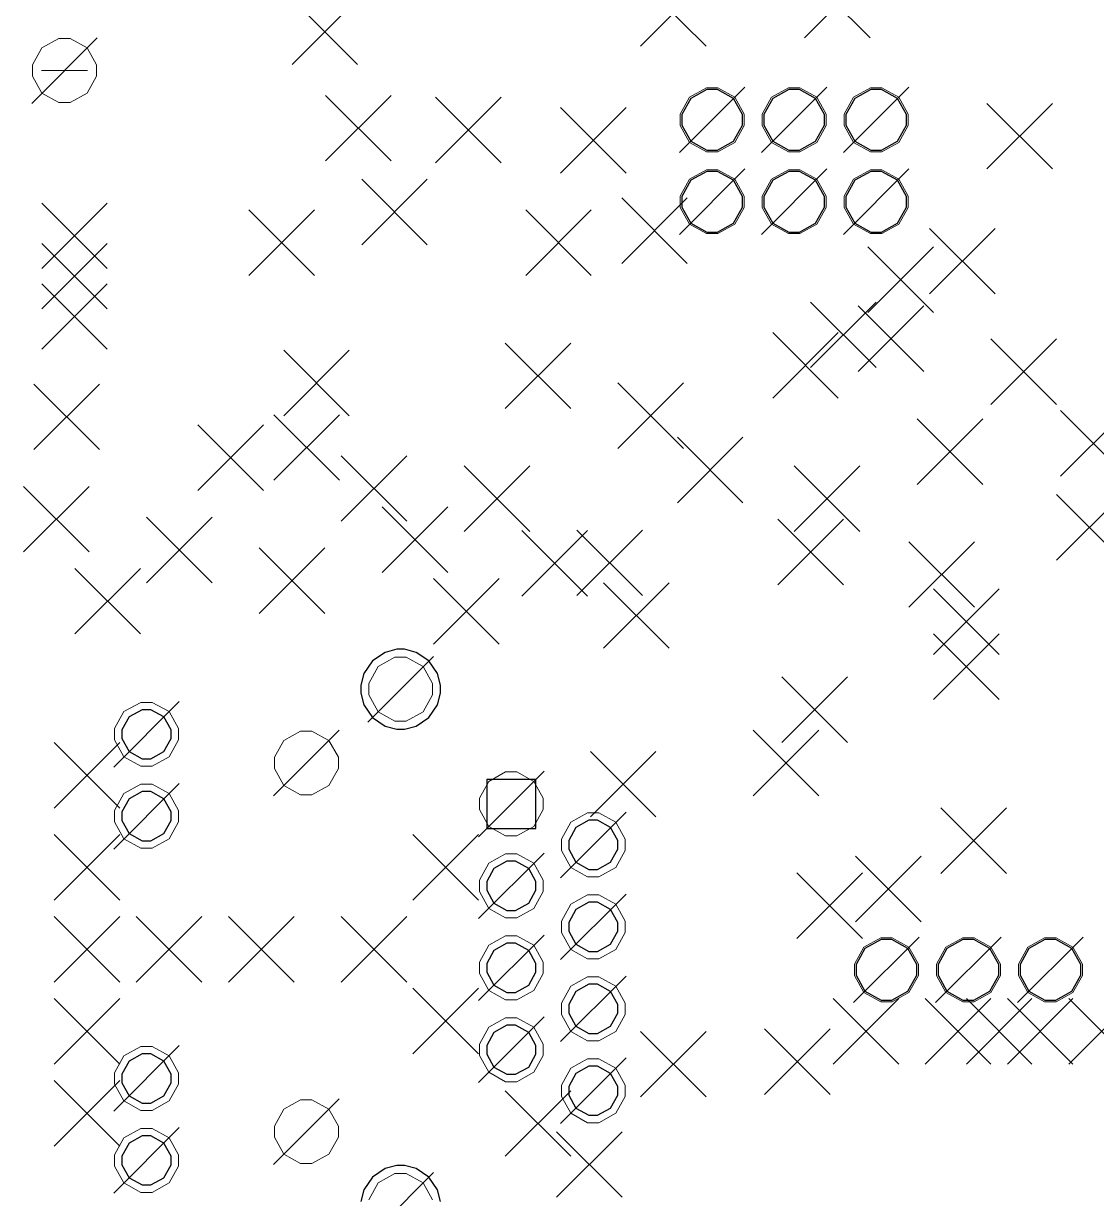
# Model space of a CAD drawing. Header units: millimetres. Extents: x 6 to 132, y 8 to 109.
# Drawn here: x 6.58 to 39.82, y 36.3 to 72.73 of the extents above; entities that cross this region are included whole.
import ezdxf

# ---------------------------------------------------------------- set-up
doc = ezdxf.new("R2010")
doc.units = ezdxf.units.MM
doc.layers.add('SLD-0', color=7, linetype='Continuous')

msp = doc.modelspace()

# ---------------------------------------------------------------- linework, layer by layer
at = {"layer": 'SLD-0', "color": 7, "lineweight": 0}
for p, q in [((30.772, 74.313), (32.803, 72.281)), ((30.772, 72.281), (32.803, 74.313)), ((25.691, 74.059), (27.723, 72.027)), ((25.691, 72.027), (27.723, 74.059)), ((14.897, 73.488), (16.928, 71.456)), ((14.897, 71.456), (16.928, 73.488)), ((6.831, 70.25), (8.864, 72.281)), ((7.672, 72.256), (7.146, 71.967)), ((7.848, 72.256), (7.672, 72.256)), ((8.023, 72.256), (7.848, 72.256)), ((8.548, 71.967), (8.023, 72.256)), ((7.146, 71.967), (6.857, 71.442)), ((8.839, 71.442), (8.548, 71.967)), ((6.857, 71.442), (6.857, 71.265)), ((8.839, 71.265), (8.839, 71.442)), ((6.857, 71.265), (6.857, 71.09)), ((6.857, 71.09), (7.146, 70.565)), ((7.137, 71.265), (8.559, 71.265)), ((8.548, 70.565), (8.839, 71.09)), ((8.839, 71.09), (8.839, 71.265)), ((26.898, 68.726), (28.929, 70.757)), ((27.737, 70.732), (27.212, 70.443)), ((27.914, 70.732), (27.737, 70.732)), ((28.089, 70.732), (27.914, 70.732)), ((28.614, 70.443), (28.089, 70.732)), ((29.438, 68.726), (31.47, 70.757)), ((30.277, 70.732), (29.752, 70.443)), ((30.453, 70.732), (30.277, 70.732)), ((30.628, 70.732), (30.453, 70.732)), ((31.153, 70.443), (30.628, 70.732)), ((31.977, 68.726), (34.01, 70.757)), ((32.818, 70.732), (32.293, 70.443)), ((32.993, 70.732), (32.818, 70.732)), ((33.168, 70.732), (32.993, 70.732)), ((33.693, 70.443), (33.168, 70.732)), ((7.146, 70.565), (7.672, 70.274)), ((8.023, 70.274), (8.548, 70.565)), ((15.937, 70.496), (17.97, 68.465)), ((15.937, 68.465), (17.97, 70.496)), ((19.341, 70.44), (21.373, 68.407)), ((19.341, 68.407), (21.373, 70.44)), ((27.212, 70.443), (26.923, 69.917)), ((28.904, 69.917), (28.614, 70.443)), ((29.752, 70.443), (29.462, 69.917)), ((31.444, 69.917), (31.153, 70.443)), ((32.293, 70.443), (32.003, 69.917)), ((33.984, 69.917), (33.693, 70.443)), ((7.672, 70.274), (7.848, 70.274)), ((7.848, 70.274), (8.023, 70.274)), ((23.214, 70.122), (25.247, 68.09)), ((23.214, 68.09), (25.247, 70.122)), ((36.423, 70.25), (38.454, 68.217)), ((36.423, 68.217), (38.454, 70.25)), ((26.923, 69.917), (26.923, 69.741)), ((26.923, 69.741), (26.923, 69.566)), ((28.904, 69.741), (28.904, 69.917)), ((28.904, 69.566), (28.904, 69.741)), ((29.462, 69.917), (29.462, 69.741)), ((29.462, 69.741), (29.462, 69.566)), ((31.444, 69.741), (31.444, 69.917)), ((31.444, 69.566), (31.444, 69.741)), ((32.003, 69.917), (32.003, 69.741)), ((32.003, 69.741), (32.003, 69.566)), ((33.984, 69.741), (33.984, 69.917)), ((33.984, 69.566), (33.984, 69.741)), ((26.923, 69.566), (27.212, 69.041)), ((28.614, 69.041), (28.904, 69.566)), ((29.462, 69.566), (29.752, 69.041)), ((31.153, 69.041), (31.444, 69.566)), ((32.003, 69.566), (32.293, 69.041)), ((33.693, 69.041), (33.984, 69.566)), ((27.212, 69.041), (27.737, 68.75)), ((28.089, 68.75), (28.614, 69.041)), ((29.752, 69.041), (30.277, 68.75)), ((30.628, 68.75), (31.153, 69.041)), ((32.293, 69.041), (32.818, 68.75)), ((33.168, 68.75), (33.693, 69.041)), ((27.737, 68.75), (27.914, 68.75)), ((27.914, 68.75), (28.089, 68.75)), ((30.277, 68.75), (30.453, 68.75)), ((30.453, 68.75), (30.628, 68.75)), ((32.818, 68.75), (32.993, 68.75)), ((32.993, 68.75), (33.168, 68.75)), ((26.898, 66.184), (28.929, 68.217)), ((27.737, 68.192), (27.212, 67.903)), ((27.914, 68.192), (27.737, 68.192)), ((28.089, 68.192), (27.914, 68.192)), ((28.614, 67.903), (28.089, 68.192)), ((29.438, 66.184), (31.47, 68.217)), ((30.277, 68.192), (29.752, 67.903)), ((30.453, 68.192), (30.277, 68.192)), ((30.628, 68.192), (30.453, 68.192)), ((31.153, 67.903), (30.628, 68.192)), ((31.977, 66.184), (34.01, 68.217)), ((32.818, 68.192), (32.293, 67.903)), ((32.993, 68.192), (32.818, 68.192)), ((33.168, 68.192), (32.993, 68.192)), ((33.693, 67.903), (33.168, 68.192)), ((17.055, 67.9), (19.087, 65.868)), ((17.055, 65.868), (19.087, 67.9)), ((27.212, 67.903), (26.923, 67.378)), ((28.904, 67.378), (28.614, 67.903)), ((29.752, 67.903), (29.462, 67.378)), ((31.444, 67.378), (31.153, 67.903)), ((32.293, 67.903), (32.003, 67.378)), ((33.984, 67.378), (33.693, 67.903)), ((7.14, 67.16), (9.171, 65.127)), ((7.14, 65.127), (9.171, 67.16)), ((25.112, 67.32), (27.143, 65.287)), ((25.112, 65.287), (27.143, 67.32)), ((26.923, 67.378), (26.923, 67.201)), ((26.923, 67.201), (26.923, 67.026)), ((26.923, 67.026), (27.212, 66.502)), ((28.614, 66.502), (28.904, 67.026)), ((28.904, 67.201), (28.904, 67.378)), ((28.904, 67.026), (28.904, 67.201)), ((29.462, 67.378), (29.462, 67.201)), ((29.462, 67.201), (29.462, 67.026)), ((29.462, 67.026), (29.752, 66.502)), ((31.153, 66.502), (31.444, 67.026)), ((31.444, 67.201), (31.444, 67.378)), ((31.444, 67.026), (31.444, 67.201)), ((32.003, 67.378), (32.003, 67.201)), ((32.003, 67.201), (32.003, 67.026)), ((32.003, 67.026), (32.293, 66.502)), ((33.693, 66.502), (33.984, 67.026)), ((33.984, 67.201), (33.984, 67.378)), ((33.984, 67.026), (33.984, 67.201)), ((13.563, 66.947), (15.595, 64.915)), ((13.563, 64.915), (15.595, 66.947)), ((22.135, 66.947), (24.167, 64.915)), ((22.135, 64.915), (24.167, 66.947)), ((27.212, 66.502), (27.737, 66.211)), ((28.089, 66.211), (28.614, 66.502)), ((29.752, 66.502), (30.277, 66.211)), ((30.628, 66.211), (31.153, 66.502)), ((32.293, 66.502), (32.818, 66.211)), ((33.168, 66.211), (33.693, 66.502)), ((34.645, 66.376), (36.677, 64.344)), ((34.645, 64.344), (36.677, 66.376)), ((27.737, 66.211), (27.914, 66.211)), ((27.914, 66.211), (28.089, 66.211)), ((30.277, 66.211), (30.453, 66.211)), ((30.453, 66.211), (30.628, 66.211)), ((32.818, 66.211), (32.993, 66.211)), ((32.993, 66.211), (33.168, 66.211)), ((7.14, 65.91), (9.171, 63.877)), ((7.14, 63.877), (9.171, 65.91)), ((32.739, 65.804), (34.772, 63.772)), ((32.739, 63.772), (34.772, 65.804)), ((7.14, 64.66), (9.171, 62.628)), ((7.14, 62.628), (9.171, 64.66)), ((30.962, 64.09), (32.993, 62.057)), ((30.962, 62.057), (32.993, 64.09)), ((32.434, 63.974), (34.466, 61.943)), ((32.434, 61.943), (34.466, 63.974)), ((29.788, 63.147), (31.82, 61.114)), ((29.788, 61.114), (31.82, 63.147)), ((21.5, 62.819), (23.533, 60.788)), ((21.5, 60.788), (23.533, 62.819)), ((36.55, 62.946), (38.581, 60.915)), ((36.55, 60.915), (38.581, 62.946)), ((14.638, 62.597), (16.67, 60.565)), ((14.638, 60.565), (16.67, 62.597)), ((24.992, 61.586), (27.025, 59.554)), ((24.992, 59.554), (27.025, 61.586)), ((6.896, 61.55), (8.927, 59.518)), ((6.896, 59.518), (8.927, 61.55)), ((14.337, 60.597), (16.37, 58.565)), ((14.337, 58.565), (16.37, 60.597)), ((34.264, 60.47), (36.296, 58.438)), ((34.264, 58.438), (36.296, 60.47)), ((38.709, 60.725), (40.74, 58.692)), ((38.709, 58.692), (40.74, 60.725)), ((11.975, 60.28), (14.008, 58.247)), ((11.975, 58.247), (14.008, 60.28)), ((26.835, 59.898), (28.866, 57.867)), ((26.835, 57.867), (28.866, 59.898)), ((16.421, 59.327), (18.452, 57.295)), ((16.421, 57.295), (18.452, 59.327)), ((20.23, 59.009), (22.262, 56.978)), ((20.23, 56.978), (22.262, 59.009)), ((30.453, 59.009), (32.486, 56.978)), ((30.453, 56.978), (32.486, 59.009)), ((6.577, 58.375), (8.61, 56.343)), ((6.577, 56.343), (8.61, 58.375)), ((38.581, 58.12), (40.614, 56.089)), ((38.581, 56.089), (40.614, 58.12)), ((17.69, 57.74), (19.722, 55.707)), ((17.69, 55.707), (19.722, 57.74)), ((10.388, 57.422), (12.42, 55.39)), ((10.388, 55.39), (12.42, 57.422)), ((29.946, 57.358), (31.977, 55.327)), ((29.946, 55.327), (31.977, 57.358)), ((22.014, 57.008), (24.047, 54.977)), ((22.014, 54.977), (24.047, 57.008)), ((23.72, 57.022), (25.753, 54.991)), ((23.72, 54.991), (25.753, 57.022)), ((13.88, 56.469), (15.912, 54.438)), ((13.88, 54.438), (15.912, 56.469)), ((34.01, 56.659), (36.041, 54.628)), ((34.01, 54.628), (36.041, 56.659)), ((8.165, 55.834), (10.197, 53.803)), ((8.165, 53.803), (10.197, 55.834)), ((19.277, 55.517), (21.31, 53.484)), ((19.277, 53.484), (21.31, 55.517)), ((24.548, 55.39), (26.58, 53.358)), ((24.548, 53.358), (26.58, 55.39)), ((34.772, 55.2), (36.803, 53.168)), ((34.772, 53.168), (36.803, 55.2)), ((34.772, 53.803), (36.803, 51.77)), ((34.772, 51.77), (36.803, 53.803)), ((17.246, 51.072), (19.277, 53.104)), ((18.085, 53.078), (17.56, 52.789)), ((18.262, 53.078), (18.085, 53.078)), ((18.437, 53.078), (18.262, 53.078)), ((18.962, 52.789), (18.437, 53.078)), ((17.56, 52.789), (17.271, 52.263)), ((19.253, 52.263), (18.962, 52.789)), ((30.073, 52.469), (32.104, 50.438)), ((30.073, 50.438), (32.104, 52.469)), ((17.271, 52.263), (17.271, 52.088)), ((17.271, 52.088), (17.271, 51.913)), ((19.253, 52.088), (19.253, 52.263)), ((19.253, 51.913), (19.253, 52.088)), ((17.271, 51.913), (17.56, 51.389)), ((18.962, 51.389), (19.253, 51.913)), ((9.372, 49.676), (11.403, 51.707)), ((9.686, 51.393), (9.397, 50.867)), ((10.211, 51.682), (9.686, 51.393)), ((10.388, 51.682), (10.211, 51.682)), ((10.563, 51.682), (10.388, 51.682)), ((11.088, 51.393), (10.563, 51.682)), ((11.378, 50.867), (11.088, 51.393)), ((17.56, 51.389), (18.085, 51.098)), ((18.437, 51.098), (18.962, 51.389)), ((18.085, 51.098), (18.262, 51.098)), ((18.262, 51.098), (18.437, 51.098)), ((9.397, 50.867), (9.397, 50.691)), ((9.397, 50.691), (9.397, 50.516)), ((11.378, 50.691), (11.378, 50.867)), ((11.378, 50.516), (11.378, 50.691)), ((14.325, 48.785), (16.356, 50.818)), ((15.164, 50.793), (14.639, 50.504)), ((15.34, 50.793), (15.164, 50.793)), ((15.515, 50.793), (15.34, 50.793)), ((16.04, 50.504), (15.515, 50.793)), ((29.184, 50.818), (31.215, 48.785)), ((29.184, 48.785), (31.215, 50.818)), ((7.53, 50.438), (9.562, 48.405)), ((7.53, 48.405), (9.562, 50.438)), ((9.397, 50.516), (9.686, 49.991)), ((11.088, 49.991), (11.378, 50.516)), ((14.639, 50.504), (14.35, 49.979)), ((16.331, 49.979), (16.04, 50.504)), ((9.686, 49.991), (10.211, 49.7)), ((10.563, 49.7), (11.088, 49.991)), ((14.35, 49.979), (14.35, 49.802)), ((16.331, 49.802), (16.331, 49.979)), ((24.139, 50.161), (26.172, 48.128)), ((24.139, 48.128), (26.172, 50.161)), ((10.211, 49.7), (10.388, 49.7)), ((10.388, 49.7), (10.563, 49.7)), ((14.35, 49.802), (14.35, 49.627)), ((14.35, 49.627), (14.639, 49.103)), ((16.04, 49.103), (16.331, 49.627)), ((16.331, 49.627), (16.331, 49.802)), ((20.675, 47.516), (22.706, 49.547)), ((20.989, 49.233), (20.7, 48.708)), ((21.514, 49.523), (20.989, 49.233)), ((21.69, 49.523), (21.514, 49.523)), ((21.865, 49.523), (21.69, 49.523)), ((22.39, 49.233), (21.865, 49.523)), ((22.681, 48.708), (22.39, 49.233)), ((9.372, 47.134), (11.403, 49.167)), ((9.686, 48.853), (9.397, 48.328)), ((10.211, 49.142), (9.686, 48.853)), ((10.388, 49.142), (10.211, 49.142)), ((10.563, 49.142), (10.388, 49.142)), ((11.088, 48.853), (10.563, 49.142)), ((11.378, 48.328), (11.088, 48.853)), ((14.639, 49.103), (15.164, 48.811)), ((15.164, 48.811), (15.34, 48.811)), ((15.34, 48.811), (15.515, 48.811)), ((15.515, 48.811), (16.04, 49.103)), ((20.7, 48.708), (20.7, 48.532)), ((20.7, 48.532), (20.7, 48.357)), ((22.681, 48.532), (22.681, 48.708)), ((22.681, 48.357), (22.681, 48.532)), ((9.397, 48.328), (9.397, 48.151)), ((9.397, 48.151), (9.397, 47.976)), ((11.378, 48.151), (11.378, 48.328)), ((11.378, 47.976), (11.378, 48.151)), ((20.7, 48.357), (20.989, 47.832)), ((22.39, 47.832), (22.681, 48.357)), ((23.214, 46.246), (25.247, 48.278)), ((24.055, 48.252), (23.53, 47.963)), ((24.23, 48.252), (24.055, 48.252)), ((24.405, 48.252), (24.23, 48.252)), ((24.93, 47.963), (24.405, 48.252)), ((34.997, 48.408), (37.029, 46.375)), ((34.997, 46.375), (37.029, 48.408)), ((9.397, 47.976), (9.686, 47.452)), ((11.088, 47.452), (11.378, 47.976)), ((20.989, 47.832), (21.514, 47.541)), ((21.865, 47.541), (22.39, 47.832)), ((23.53, 47.963), (23.241, 47.438)), ((25.221, 47.438), (24.93, 47.963)), ((7.53, 47.58), (9.562, 45.547)), ((7.53, 45.547), (9.562, 47.58)), ((9.686, 47.452), (10.211, 47.161)), ((10.563, 47.161), (11.088, 47.452)), ((18.642, 47.58), (20.675, 45.547)), ((18.642, 45.547), (20.675, 47.58)), ((21.514, 47.541), (21.69, 47.541)), ((21.69, 47.541), (21.865, 47.541)), ((23.241, 47.438), (23.241, 47.263)), ((25.221, 47.263), (25.221, 47.438)), ((10.211, 47.161), (10.388, 47.161)), ((10.388, 47.161), (10.563, 47.161)), ((20.675, 44.976), (22.706, 47.008)), ((23.241, 47.263), (23.241, 47.088)), ((23.241, 47.088), (23.53, 46.563)), ((24.93, 46.563), (25.221, 47.088)), ((25.221, 47.088), (25.221, 47.263)), ((20.989, 46.693), (20.7, 46.168)), ((21.514, 46.983), (20.989, 46.693)), ((21.69, 46.983), (21.514, 46.983)), ((21.865, 46.983), (21.69, 46.983)), ((22.39, 46.693), (21.865, 46.983)), ((22.681, 46.168), (22.39, 46.693)), ((32.355, 46.912), (34.386, 44.88)), ((32.355, 44.88), (34.386, 46.912)), ((23.53, 46.563), (24.055, 46.272)), ((24.055, 46.272), (24.23, 46.272)), ((24.23, 46.272), (24.405, 46.272)), ((24.405, 46.272), (24.93, 46.563)), ((30.537, 46.397), (32.57, 44.365)), ((30.537, 44.365), (32.57, 46.397)), ((20.7, 46.168), (20.7, 45.992)), ((20.7, 45.992), (20.7, 45.817)), ((22.681, 45.992), (22.681, 46.168)), ((22.681, 45.817), (22.681, 45.992)), ((20.7, 45.817), (20.989, 45.292)), ((22.39, 45.292), (22.681, 45.817)), ((23.214, 43.706), (25.247, 45.738)), ((24.055, 45.712), (23.53, 45.423)), ((24.23, 45.712), (24.055, 45.712)), ((24.405, 45.712), (24.23, 45.712)), ((24.93, 45.423), (24.405, 45.712)), ((20.989, 45.292), (21.514, 45.001)), ((21.865, 45.001), (22.39, 45.292)), ((23.53, 45.423), (23.241, 44.898)), ((25.221, 44.898), (24.93, 45.423)), ((7.53, 45.04), (9.562, 43.007)), ((7.53, 43.007), (9.562, 45.04)), ((10.071, 45.04), (12.102, 43.007)), ((10.071, 43.007), (12.102, 45.04)), ((12.927, 45.04), (14.96, 43.007)), ((12.927, 43.007), (14.96, 45.04)), ((16.421, 45.04), (18.452, 43.007)), ((16.421, 43.007), (18.452, 45.04)), ((21.514, 45.001), (21.69, 45.001)), ((21.69, 45.001), (21.865, 45.001)), ((23.241, 44.898), (23.241, 44.722)), ((25.221, 44.722), (25.221, 44.898)), ((20.675, 42.435), (22.706, 44.468)), ((21.514, 44.443), (20.989, 44.154)), ((21.69, 44.443), (21.514, 44.443)), ((21.865, 44.443), (21.69, 44.443)), ((22.39, 44.154), (21.865, 44.443)), ((23.241, 44.722), (23.241, 44.548)), ((23.241, 44.548), (23.53, 44.023)), ((24.93, 44.023), (25.221, 44.548)), ((25.221, 44.548), (25.221, 44.722)), ((20.989, 44.154), (20.7, 43.629)), ((22.681, 43.629), (22.39, 44.154)), ((32.296, 42.372), (34.327, 44.405)), ((32.61, 44.09), (32.32, 43.565)), ((33.135, 44.38), (32.61, 44.09)), ((33.311, 44.38), (33.135, 44.38)), ((33.486, 44.38), (33.311, 44.38)), ((34.011, 44.09), (33.486, 44.38)), ((34.302, 43.565), (34.011, 44.09)), ((34.835, 42.372), (36.867, 44.405)), ((35.15, 44.09), (34.86, 43.565)), ((35.675, 44.38), (35.15, 44.09)), ((35.851, 44.38), (35.675, 44.38)), ((36.026, 44.38), (35.851, 44.38)), ((36.551, 44.09), (36.026, 44.38)), ((36.842, 43.565), (36.551, 44.09)), ((37.375, 42.372), (39.408, 44.405)), ((37.689, 44.09), (37.4, 43.565)), ((38.214, 44.38), (37.689, 44.09)), ((38.391, 44.38), (38.214, 44.38)), ((38.566, 44.38), (38.391, 44.38)), ((39.091, 44.09), (38.566, 44.38)), ((39.382, 43.565), (39.091, 44.09)), ((23.53, 44.023), (24.055, 43.732)), ((24.055, 43.732), (24.23, 43.732)), ((24.23, 43.732), (24.405, 43.732)), ((24.405, 43.732), (24.93, 44.023)), ((20.7, 43.629), (20.7, 43.452)), ((20.7, 43.452), (20.7, 43.277)), ((22.681, 43.452), (22.681, 43.629)), ((22.681, 43.277), (22.681, 43.452)), ((32.32, 43.565), (32.32, 43.389)), ((32.32, 43.389), (32.32, 43.214)), ((34.302, 43.389), (34.302, 43.565)), ((34.302, 43.214), (34.302, 43.389)), ((34.86, 43.565), (34.86, 43.389)), ((34.86, 43.389), (34.86, 43.214)), ((36.842, 43.389), (36.842, 43.565)), ((36.842, 43.214), (36.842, 43.389)), ((37.4, 43.565), (37.4, 43.389)), ((37.4, 43.389), (37.4, 43.214)), ((39.382, 43.389), (39.382, 43.565)), ((39.382, 43.214), (39.382, 43.389)), ((20.7, 43.277), (20.989, 42.753)), ((22.39, 42.753), (22.681, 43.277)), ((23.214, 41.166), (25.247, 43.197)), ((24.055, 43.173), (23.53, 42.883)), ((24.23, 43.173), (24.055, 43.173)), ((24.405, 43.173), (24.23, 43.173)), ((24.93, 42.883), (24.405, 43.173)), ((32.32, 43.214), (32.61, 42.689)), ((34.011, 42.689), (34.302, 43.214)), ((34.86, 43.214), (35.15, 42.689)), ((36.551, 42.689), (36.842, 43.214)), ((37.4, 43.214), (37.689, 42.689)), ((39.091, 42.689), (39.382, 43.214)), ((18.642, 42.817), (20.675, 40.784)), ((18.642, 40.784), (20.675, 42.817)), ((20.989, 42.753), (21.514, 42.461)), ((21.865, 42.461), (22.39, 42.753)), ((23.53, 42.883), (23.241, 42.358)), ((25.221, 42.358), (24.93, 42.883)), ((32.61, 42.689), (33.135, 42.398)), ((33.486, 42.398), (34.011, 42.689)), ((35.15, 42.689), (35.675, 42.398)), ((36.026, 42.398), (36.551, 42.689)), ((37.689, 42.689), (38.214, 42.398)), ((38.566, 42.398), (39.091, 42.689)), ((7.53, 42.5), (9.562, 40.468)), ((7.53, 40.468), (9.562, 42.5)), ((21.514, 42.461), (21.69, 42.461)), ((21.69, 42.461), (21.865, 42.461)), ((23.241, 42.358), (23.241, 42.182)), ((25.221, 42.182), (25.221, 42.358)), ((31.66, 42.5), (33.692, 40.468)), ((31.66, 40.468), (33.692, 42.5)), ((33.135, 42.398), (33.311, 42.398)), ((33.311, 42.398), (33.486, 42.398)), ((34.517, 42.5), (36.55, 40.468)), ((34.517, 40.468), (36.55, 42.5)), ((35.675, 42.398), (35.851, 42.398)), ((35.788, 42.5), (37.82, 40.468)), ((35.788, 40.468), (37.82, 42.5)), ((35.851, 42.398), (36.026, 42.398)), ((37.058, 42.5), (39.09, 40.468)), ((37.058, 40.468), (39.09, 42.5)), ((38.214, 42.398), (38.391, 42.398)), ((38.391, 42.398), (38.566, 42.398)), ((38.963, 42.5), (40.995, 40.468)), ((38.963, 40.468), (40.995, 42.5)), ((20.675, 39.896), (22.706, 41.928)), ((21.514, 41.902), (20.989, 41.613)), ((21.69, 41.902), (21.514, 41.902)), ((21.865, 41.902), (21.69, 41.902)), ((22.39, 41.613), (21.865, 41.902)), ((23.241, 42.182), (23.241, 42.007)), ((23.241, 42.007), (23.53, 41.482)), ((24.93, 41.482), (25.221, 42.007)), ((25.221, 42.007), (25.221, 42.182)), ((20.989, 41.613), (20.7, 41.088)), ((22.681, 41.088), (22.39, 41.613)), ((29.538, 41.556), (31.569, 39.523)), ((29.538, 39.523), (31.569, 41.556)), ((23.53, 41.482), (24.055, 41.191)), ((24.055, 41.191), (24.23, 41.191)), ((24.23, 41.191), (24.405, 41.191)), ((24.405, 41.191), (24.93, 41.482)), ((25.691, 41.483), (27.723, 39.452)), ((25.691, 39.452), (27.723, 41.483)), ((9.372, 39.007), (11.403, 41.039)), ((10.211, 41.013), (9.686, 40.724)), ((10.388, 41.013), (10.211, 41.013)), ((10.563, 41.013), (10.388, 41.013)), ((11.088, 40.724), (10.563, 41.013)), ((20.7, 41.088), (20.7, 40.913)), ((20.7, 40.913), (20.7, 40.738)), ((22.681, 40.913), (22.681, 41.088)), ((22.681, 40.738), (22.681, 40.913)), ((9.686, 40.724), (9.397, 40.199)), ((11.378, 40.199), (11.088, 40.724)), ((20.7, 40.738), (20.989, 40.213)), ((22.39, 40.213), (22.681, 40.738)), ((23.214, 38.626), (25.247, 40.658)), ((24.055, 40.633), (23.53, 40.343)), ((24.23, 40.633), (24.055, 40.633)), ((24.405, 40.633), (24.23, 40.633)), ((24.93, 40.343), (24.405, 40.633)), ((9.397, 40.199), (9.397, 40.022)), ((11.378, 40.022), (11.378, 40.199)), ((20.989, 40.213), (21.514, 39.922)), ((21.865, 39.922), (22.39, 40.213)), ((23.53, 40.343), (23.241, 39.818)), ((25.221, 39.818), (24.93, 40.343)), ((7.53, 39.959), (9.562, 37.928)), ((7.53, 37.928), (9.562, 39.959)), ((9.397, 40.022), (9.397, 39.849)), ((9.397, 39.849), (9.686, 39.324)), ((11.088, 39.324), (11.378, 39.849)), ((11.378, 39.849), (11.378, 40.022)), ((21.514, 39.922), (21.69, 39.922)), ((21.69, 39.922), (21.865, 39.922)), ((23.241, 39.818), (23.241, 39.642)), ((25.221, 39.642), (25.221, 39.818)), ((14.325, 37.356), (16.356, 39.388)), ((15.164, 39.362), (14.639, 39.073)), ((15.34, 39.362), (15.164, 39.362)), ((15.515, 39.362), (15.34, 39.362)), ((16.04, 39.073), (15.515, 39.362)), ((21.5, 39.642), (23.533, 37.609)), ((21.5, 37.609), (23.533, 39.642)), ((23.241, 39.642), (23.241, 39.467)), ((23.241, 39.467), (23.53, 38.942)), ((24.93, 38.942), (25.221, 39.467)), ((25.221, 39.467), (25.221, 39.642)), ((9.686, 39.324), (10.211, 39.033)), ((10.211, 39.033), (10.388, 39.033)), ((10.388, 39.033), (10.563, 39.033)), ((10.563, 39.033), (11.088, 39.324)), ((14.639, 39.073), (14.35, 38.548)), ((16.331, 38.548), (16.04, 39.073)), ((23.53, 38.942), (24.055, 38.651)), ((24.055, 38.651), (24.23, 38.651)), ((24.23, 38.651), (24.405, 38.651)), ((24.405, 38.651), (24.93, 38.942)), ((9.372, 36.467), (11.403, 38.5)), ((10.211, 38.474), (9.686, 38.184)), ((10.388, 38.474), (10.211, 38.474)), ((10.563, 38.474), (10.388, 38.474)), ((11.088, 38.184), (10.563, 38.474)), ((14.35, 38.548), (14.35, 38.372)), ((14.35, 38.372), (14.35, 38.198)), ((16.331, 38.372), (16.331, 38.548)), ((16.331, 38.198), (16.331, 38.372)), ((23.088, 38.372), (25.12, 36.34)), ((23.088, 36.34), (25.12, 38.372)), ((9.686, 38.184), (9.397, 37.659)), ((11.378, 37.659), (11.088, 38.184)), ((14.35, 38.198), (14.639, 37.673)), ((16.04, 37.673), (16.331, 38.198)), ((9.397, 37.659), (9.397, 37.483)), ((11.378, 37.483), (11.378, 37.659)), ((14.639, 37.673), (15.164, 37.382)), ((15.515, 37.382), (16.04, 37.673)), ((9.397, 37.483), (9.397, 37.308)), ((9.397, 37.308), (9.686, 36.783)), ((11.088, 36.783), (11.378, 37.308)), ((11.378, 37.308), (11.378, 37.483)), ((15.164, 37.382), (15.34, 37.382)), ((15.34, 37.382), (15.515, 37.382)), ((17.246, 35.07), (19.277, 37.102)), ((18.085, 37.076), (17.56, 36.787)), ((18.262, 37.076), (18.085, 37.076)), ((18.437, 37.076), (18.262, 37.076)), ((18.962, 36.787), (18.437, 37.076)), ((9.686, 36.783), (10.211, 36.492)), ((10.211, 36.492), (10.388, 36.492)), ((10.388, 36.492), (10.563, 36.492)), ((10.563, 36.492), (11.088, 36.783)), ((17.56, 36.787), (17.271, 36.262)), ((19.253, 36.262), (18.962, 36.787))]:
    msp.add_line(p, q, dxfattribs=at)
at = {"layer": 'SLD-0', "color": 7}
for p, q in [((27.747, 70.681), (27.249, 70.405)), ((27.914, 70.681), (27.747, 70.681)), ((28.079, 70.681), (27.914, 70.681)), ((28.578, 70.405), (28.079, 70.681)), ((30.286, 70.681), (29.789, 70.405)), ((30.453, 70.681), (30.286, 70.681)), ((30.619, 70.681), (30.453, 70.681)), ((31.118, 70.405), (30.619, 70.681)), ((32.826, 70.681), (32.329, 70.405)), ((32.993, 70.681), (32.826, 70.681)), ((33.158, 70.681), (32.993, 70.681)), ((33.657, 70.405), (33.158, 70.681)), ((27.249, 70.405), (26.974, 69.908)), ((28.853, 69.908), (28.578, 70.405)), ((29.789, 70.405), (29.514, 69.908)), ((31.393, 69.908), (31.118, 70.405)), ((32.329, 70.405), (32.053, 69.908)), ((33.933, 69.908), (33.657, 70.405)), ((26.974, 69.908), (26.974, 69.741)), ((26.974, 69.741), (26.974, 69.576)), ((26.974, 69.576), (27.249, 69.077)), ((28.578, 69.077), (28.853, 69.576)), ((28.853, 69.741), (28.853, 69.908)), ((28.853, 69.576), (28.853, 69.741)), ((29.514, 69.908), (29.514, 69.741)), ((29.514, 69.741), (29.514, 69.576)), ((29.514, 69.576), (29.789, 69.077)), ((31.118, 69.077), (31.393, 69.576)), ((31.393, 69.741), (31.393, 69.908)), ((31.393, 69.576), (31.393, 69.741)), ((32.053, 69.908), (32.053, 69.741)), ((32.053, 69.741), (32.053, 69.576)), ((32.053, 69.576), (32.329, 69.077)), ((33.657, 69.077), (33.933, 69.576)), ((33.933, 69.741), (33.933, 69.908)), ((33.933, 69.576), (33.933, 69.741)), ((27.249, 69.077), (27.747, 68.801)), ((28.079, 68.801), (28.578, 69.077)), ((29.789, 69.077), (30.286, 68.801)), ((30.619, 68.801), (31.118, 69.077)), ((32.329, 69.077), (32.826, 68.801)), ((33.158, 68.801), (33.657, 69.077)), ((27.747, 68.801), (27.914, 68.801)), ((27.914, 68.801), (28.079, 68.801)), ((30.286, 68.801), (30.453, 68.801)), ((30.453, 68.801), (30.619, 68.801)), ((32.826, 68.801), (32.993, 68.801)), ((32.993, 68.801), (33.158, 68.801)), ((27.747, 68.141), (27.249, 67.866)), ((27.914, 68.141), (27.747, 68.141)), ((28.079, 68.141), (27.914, 68.141)), ((28.578, 67.866), (28.079, 68.141)), ((30.286, 68.141), (29.789, 67.866)), ((30.453, 68.141), (30.286, 68.141)), ((30.619, 68.141), (30.453, 68.141)), ((31.118, 67.866), (30.619, 68.141)), ((32.826, 68.141), (32.329, 67.866)), ((32.993, 68.141), (32.826, 68.141)), ((33.158, 68.141), (32.993, 68.141)), ((33.657, 67.866), (33.158, 68.141)), ((27.249, 67.866), (26.974, 67.368)), ((28.853, 67.368), (28.578, 67.866)), ((29.789, 67.866), (29.514, 67.368)), ((31.393, 67.368), (31.118, 67.866)), ((32.329, 67.866), (32.053, 67.368)), ((33.933, 67.368), (33.657, 67.866)), ((26.974, 67.368), (26.974, 67.201)), ((26.974, 67.201), (26.974, 67.036)), ((26.974, 67.036), (27.249, 66.537)), ((28.578, 66.537), (28.853, 67.036)), ((28.853, 67.201), (28.853, 67.368)), ((28.853, 67.036), (28.853, 67.201)), ((29.514, 67.368), (29.514, 67.201)), ((29.514, 67.201), (29.514, 67.036)), ((29.514, 67.036), (29.789, 66.537)), ((31.118, 66.537), (31.393, 67.036)), ((31.393, 67.201), (31.393, 67.368)), ((31.393, 67.036), (31.393, 67.201)), ((32.053, 67.368), (32.053, 67.201)), ((32.053, 67.201), (32.053, 67.036)), ((32.053, 67.036), (32.329, 66.537)), ((33.657, 66.537), (33.933, 67.036)), ((33.933, 67.201), (33.933, 67.368)), ((33.933, 67.036), (33.933, 67.201)), ((27.249, 66.537), (27.747, 66.261)), ((28.079, 66.261), (28.578, 66.537)), ((29.789, 66.537), (30.286, 66.261)), ((30.619, 66.261), (31.118, 66.537)), ((32.329, 66.537), (32.826, 66.261)), ((33.158, 66.261), (33.657, 66.537)), ((27.747, 66.261), (27.914, 66.261)), ((27.914, 66.261), (28.079, 66.261)), ((30.286, 66.261), (30.453, 66.261)), ((30.453, 66.261), (30.619, 66.261)), ((32.826, 66.261), (32.993, 66.261)), ((32.993, 66.261), (33.158, 66.261)), ((17.779, 53.23), (17.385, 52.964)), ((18.141, 53.326), (17.779, 53.23)), ((18.262, 53.326), (18.141, 53.326)), ((18.382, 53.326), (18.262, 53.326)), ((18.743, 53.23), (18.382, 53.326)), ((19.137, 52.964), (18.743, 53.23)), ((17.385, 52.964), (17.119, 52.571)), ((19.401, 52.571), (19.137, 52.964)), ((17.119, 52.571), (17.023, 52.21)), ((19.499, 52.21), (19.401, 52.571)), ((17.023, 52.21), (17.023, 52.088)), ((17.023, 52.088), (17.023, 51.969)), ((19.499, 52.088), (19.499, 52.21)), ((19.499, 51.969), (19.499, 52.088)), ((17.023, 51.969), (17.119, 51.607)), ((19.401, 51.607), (19.499, 51.969)), ((10.253, 51.453), (9.849, 51.23)), ((10.388, 51.453), (10.253, 51.453)), ((10.521, 51.453), (10.388, 51.453)), ((10.925, 51.23), (10.521, 51.453)), ((17.119, 51.607), (17.385, 51.214)), ((19.137, 51.214), (19.401, 51.607)), ((9.849, 51.23), (9.626, 50.826)), ((11.15, 50.826), (10.925, 51.23)), ((17.385, 51.214), (17.779, 50.948)), ((18.743, 50.948), (19.137, 51.214)), ((9.626, 50.826), (9.626, 50.691)), ((9.626, 50.691), (9.626, 50.558)), ((11.15, 50.691), (11.15, 50.826)), ((11.15, 50.558), (11.15, 50.691)), ((17.779, 50.948), (18.141, 50.85)), ((18.141, 50.85), (18.262, 50.85)), ((18.262, 50.85), (18.382, 50.85)), ((18.382, 50.85), (18.743, 50.948)), ((9.626, 50.558), (9.849, 50.154)), ((10.925, 50.154), (11.15, 50.558)), ((9.849, 50.154), (10.253, 49.929)), ((10.253, 49.929), (10.388, 49.929)), ((10.388, 49.929), (10.521, 49.929)), ((10.521, 49.929), (10.925, 50.154)), ((22.452, 49.294), (20.928, 49.294)), ((20.928, 49.294), (20.928, 47.77)), ((22.452, 47.77), (22.452, 49.294)), ((10.253, 48.913), (9.849, 48.69)), ((10.388, 48.913), (10.253, 48.913)), ((10.521, 48.913), (10.388, 48.913)), ((10.925, 48.69), (10.521, 48.913)), ((9.849, 48.69), (9.626, 48.286)), ((11.15, 48.286), (10.925, 48.69)), ((9.626, 48.286), (9.626, 48.151)), ((9.626, 48.151), (9.626, 48.018)), ((11.15, 48.151), (11.15, 48.286)), ((11.15, 48.018), (11.15, 48.151)), ((9.626, 48.018), (9.849, 47.614)), ((10.925, 47.614), (11.15, 48.018)), ((20.928, 47.77), (22.452, 47.77)), ((23.691, 47.801), (23.468, 47.397)), ((24.095, 48.025), (23.691, 47.801)), ((24.23, 48.025), (24.095, 48.025)), ((24.364, 48.025), (24.23, 48.025)), ((24.767, 47.801), (24.364, 48.025)), ((24.992, 47.397), (24.767, 47.801)), ((9.849, 47.614), (10.253, 47.389)), ((10.253, 47.389), (10.388, 47.389)), ((10.388, 47.389), (10.521, 47.389)), ((10.521, 47.389), (10.925, 47.614)), ((23.468, 47.397), (23.468, 47.263)), ((24.992, 47.263), (24.992, 47.397)), ((23.468, 47.263), (23.468, 47.129)), ((23.468, 47.129), (23.691, 46.725)), ((24.767, 46.725), (24.992, 47.129)), ((24.992, 47.129), (24.992, 47.263)), ((21.555, 46.754), (21.151, 46.531)), ((21.69, 46.754), (21.555, 46.754)), ((21.824, 46.754), (21.69, 46.754)), ((22.228, 46.531), (21.824, 46.754)), ((23.691, 46.725), (24.095, 46.501)), ((24.364, 46.501), (24.767, 46.725)), ((21.151, 46.531), (20.928, 46.127)), ((22.452, 46.127), (22.228, 46.531)), ((24.095, 46.501), (24.23, 46.501)), ((24.23, 46.501), (24.364, 46.501)), ((20.928, 46.127), (20.928, 45.992)), ((20.928, 45.992), (20.928, 45.858)), ((22.452, 45.992), (22.452, 46.127)), ((22.452, 45.858), (22.452, 45.992)), ((20.928, 45.858), (21.151, 45.455)), ((22.228, 45.455), (22.452, 45.858)), ((21.151, 45.455), (21.555, 45.23)), ((21.555, 45.23), (21.69, 45.23)), ((21.69, 45.23), (21.824, 45.23)), ((21.824, 45.23), (22.228, 45.455)), ((23.691, 45.26), (23.468, 44.856)), ((24.095, 45.484), (23.691, 45.26)), ((24.23, 45.484), (24.095, 45.484)), ((24.364, 45.484), (24.23, 45.484)), ((24.767, 45.26), (24.364, 45.484)), ((24.992, 44.856), (24.767, 45.26)), ((23.468, 44.856), (23.468, 44.722)), ((24.992, 44.722), (24.992, 44.856)), ((23.468, 44.722), (23.468, 44.588)), ((23.468, 44.588), (23.691, 44.184)), ((24.767, 44.184), (24.992, 44.588)), ((24.992, 44.588), (24.992, 44.722)), ((21.555, 44.214), (21.151, 43.991)), ((21.69, 44.214), (21.555, 44.214)), ((21.824, 44.214), (21.69, 44.214)), ((22.228, 43.991), (21.824, 44.214)), ((23.691, 44.184), (24.095, 43.959)), ((24.364, 43.959), (24.767, 44.184)), ((33.144, 44.329), (32.647, 44.053)), ((33.311, 44.329), (33.144, 44.329)), ((33.477, 44.329), (33.311, 44.329)), ((33.976, 44.053), (33.477, 44.329)), ((35.684, 44.329), (35.187, 44.053)), ((35.851, 44.329), (35.684, 44.329)), ((36.016, 44.329), (35.851, 44.329)), ((36.515, 44.053), (36.016, 44.329)), ((38.224, 44.329), (37.726, 44.053)), ((38.391, 44.329), (38.224, 44.329)), ((38.556, 44.329), (38.391, 44.329)), ((39.055, 44.053), (38.556, 44.329)), ((21.151, 43.991), (20.928, 43.587)), ((22.452, 43.587), (22.228, 43.991)), ((24.095, 43.959), (24.23, 43.959)), ((24.23, 43.959), (24.364, 43.959)), ((32.647, 44.053), (32.372, 43.556)), ((34.251, 43.556), (33.976, 44.053)), ((35.187, 44.053), (34.911, 43.556)), ((36.791, 43.556), (36.515, 44.053)), ((37.726, 44.053), (37.451, 43.556)), ((39.33, 43.556), (39.055, 44.053)), ((20.928, 43.587), (20.928, 43.452)), ((20.928, 43.452), (20.928, 43.319)), ((22.452, 43.452), (22.452, 43.587)), ((22.452, 43.319), (22.452, 43.452)), ((32.372, 43.556), (32.372, 43.389)), ((32.372, 43.389), (32.372, 43.223)), ((34.251, 43.389), (34.251, 43.556)), ((34.251, 43.223), (34.251, 43.389)), ((34.911, 43.556), (34.911, 43.389)), ((34.911, 43.389), (34.911, 43.223)), ((36.791, 43.389), (36.791, 43.556)), ((36.791, 43.223), (36.791, 43.389)), ((37.451, 43.556), (37.451, 43.389)), ((37.451, 43.389), (37.451, 43.223)), ((39.33, 43.389), (39.33, 43.556)), ((39.33, 43.223), (39.33, 43.389)), ((20.928, 43.319), (21.151, 42.915)), ((22.228, 42.915), (22.452, 43.319)), ((32.372, 43.223), (32.647, 42.725)), ((33.976, 42.725), (34.251, 43.223)), ((34.911, 43.223), (35.187, 42.725)), ((36.515, 42.725), (36.791, 43.223)), ((37.451, 43.223), (37.726, 42.725)), ((39.055, 42.725), (39.33, 43.223)), ((21.151, 42.915), (21.555, 42.69)), ((21.555, 42.69), (21.69, 42.69)), ((21.69, 42.69), (21.824, 42.69)), ((21.824, 42.69), (22.228, 42.915)), ((23.691, 42.721), (23.468, 42.317)), ((24.095, 42.944), (23.691, 42.721)), ((24.23, 42.944), (24.095, 42.944)), ((24.364, 42.944), (24.23, 42.944)), ((24.767, 42.721), (24.364, 42.944)), ((24.992, 42.317), (24.767, 42.721)), ((32.647, 42.725), (33.144, 42.449)), ((33.477, 42.449), (33.976, 42.725)), ((35.187, 42.725), (35.684, 42.449)), ((36.016, 42.449), (36.515, 42.725)), ((37.726, 42.725), (38.224, 42.449)), ((38.556, 42.449), (39.055, 42.725)), ((23.468, 42.317), (23.468, 42.182)), ((24.992, 42.182), (24.992, 42.317)), ((33.144, 42.449), (33.311, 42.449)), ((33.311, 42.449), (33.477, 42.449)), ((35.684, 42.449), (35.851, 42.449)), ((35.851, 42.449), (36.016, 42.449)), ((38.224, 42.449), (38.391, 42.449)), ((38.391, 42.449), (38.556, 42.449)), ((23.468, 42.182), (23.468, 42.048)), ((23.468, 42.048), (23.691, 41.644)), ((24.767, 41.644), (24.992, 42.048)), ((24.992, 42.048), (24.992, 42.182)), ((21.555, 41.675), (21.151, 41.451)), ((21.69, 41.675), (21.555, 41.675)), ((21.824, 41.675), (21.69, 41.675)), ((22.228, 41.451), (21.824, 41.675)), ((23.691, 41.644), (24.095, 41.42)), ((24.364, 41.42), (24.767, 41.644)), ((21.151, 41.451), (20.928, 41.047)), ((22.452, 41.047), (22.228, 41.451)), ((24.095, 41.42), (24.23, 41.42)), ((24.23, 41.42), (24.364, 41.42)), ((20.928, 41.047), (20.928, 40.913)), ((20.928, 40.913), (20.928, 40.779)), ((22.452, 40.913), (22.452, 41.047)), ((22.452, 40.779), (22.452, 40.913)), ((9.849, 40.561), (9.626, 40.157)), ((10.253, 40.784), (9.849, 40.561)), ((10.388, 40.784), (10.253, 40.784)), ((10.521, 40.784), (10.388, 40.784)), ((10.925, 40.561), (10.521, 40.784)), ((11.15, 40.157), (10.925, 40.561)), ((20.928, 40.779), (21.151, 40.375)), ((22.228, 40.375), (22.452, 40.779)), ((9.626, 40.157), (9.626, 40.022)), ((11.15, 40.022), (11.15, 40.157)), ((21.151, 40.375), (21.555, 40.151)), ((21.555, 40.151), (21.69, 40.151)), ((21.69, 40.151), (21.824, 40.151)), ((21.824, 40.151), (22.228, 40.375)), ((23.691, 40.181), (23.468, 39.777)), ((24.095, 40.404), (23.691, 40.181)), ((24.23, 40.404), (24.095, 40.404)), ((24.364, 40.404), (24.23, 40.404)), ((24.767, 40.181), (24.364, 40.404)), ((24.992, 39.777), (24.767, 40.181)), ((9.626, 40.022), (9.626, 39.889)), ((9.626, 39.889), (9.849, 39.485)), ((10.925, 39.485), (11.15, 39.889)), ((11.15, 39.889), (11.15, 40.022)), ((23.468, 39.777), (23.468, 39.642)), ((24.992, 39.642), (24.992, 39.777)), ((9.849, 39.485), (10.253, 39.26)), ((10.521, 39.26), (10.925, 39.485)), ((23.468, 39.642), (23.468, 39.508)), ((23.468, 39.508), (23.691, 39.105)), ((24.767, 39.105), (24.992, 39.508)), ((24.992, 39.508), (24.992, 39.642)), ((10.253, 39.26), (10.388, 39.26)), ((10.388, 39.26), (10.521, 39.26)), ((23.691, 39.105), (24.095, 38.88)), ((24.364, 38.88), (24.767, 39.105)), ((24.095, 38.88), (24.23, 38.88)), ((24.23, 38.88), (24.364, 38.88)), ((9.849, 38.021), (9.626, 37.618)), ((10.253, 38.245), (9.849, 38.021)), ((10.388, 38.245), (10.253, 38.245)), ((10.521, 38.245), (10.388, 38.245)), ((10.925, 38.021), (10.521, 38.245)), ((11.15, 37.618), (10.925, 38.021)), ((9.626, 37.618), (9.626, 37.483)), ((11.15, 37.483), (11.15, 37.618)), ((9.626, 37.483), (9.626, 37.349)), ((9.626, 37.349), (9.849, 36.945)), ((10.925, 36.945), (11.15, 37.349)), ((11.15, 37.349), (11.15, 37.483)), ((17.779, 37.228), (17.385, 36.962)), ((18.141, 37.324), (17.779, 37.228)), ((18.262, 37.324), (18.141, 37.324)), ((18.382, 37.324), (18.262, 37.324)), ((18.743, 37.228), (18.382, 37.324)), ((19.137, 36.962), (18.743, 37.228)), ((9.849, 36.945), (10.253, 36.721)), ((10.521, 36.721), (10.925, 36.945)), ((17.385, 36.962), (17.119, 36.568)), ((19.401, 36.568), (19.137, 36.962)), ((10.253, 36.721), (10.388, 36.721)), ((10.388, 36.721), (10.521, 36.721)), ((17.119, 36.568), (17.023, 36.207)), ((19.499, 36.207), (19.401, 36.568))]:
    msp.add_line(p, q, dxfattribs=at)

doc.saveas('drawing.dxf')
